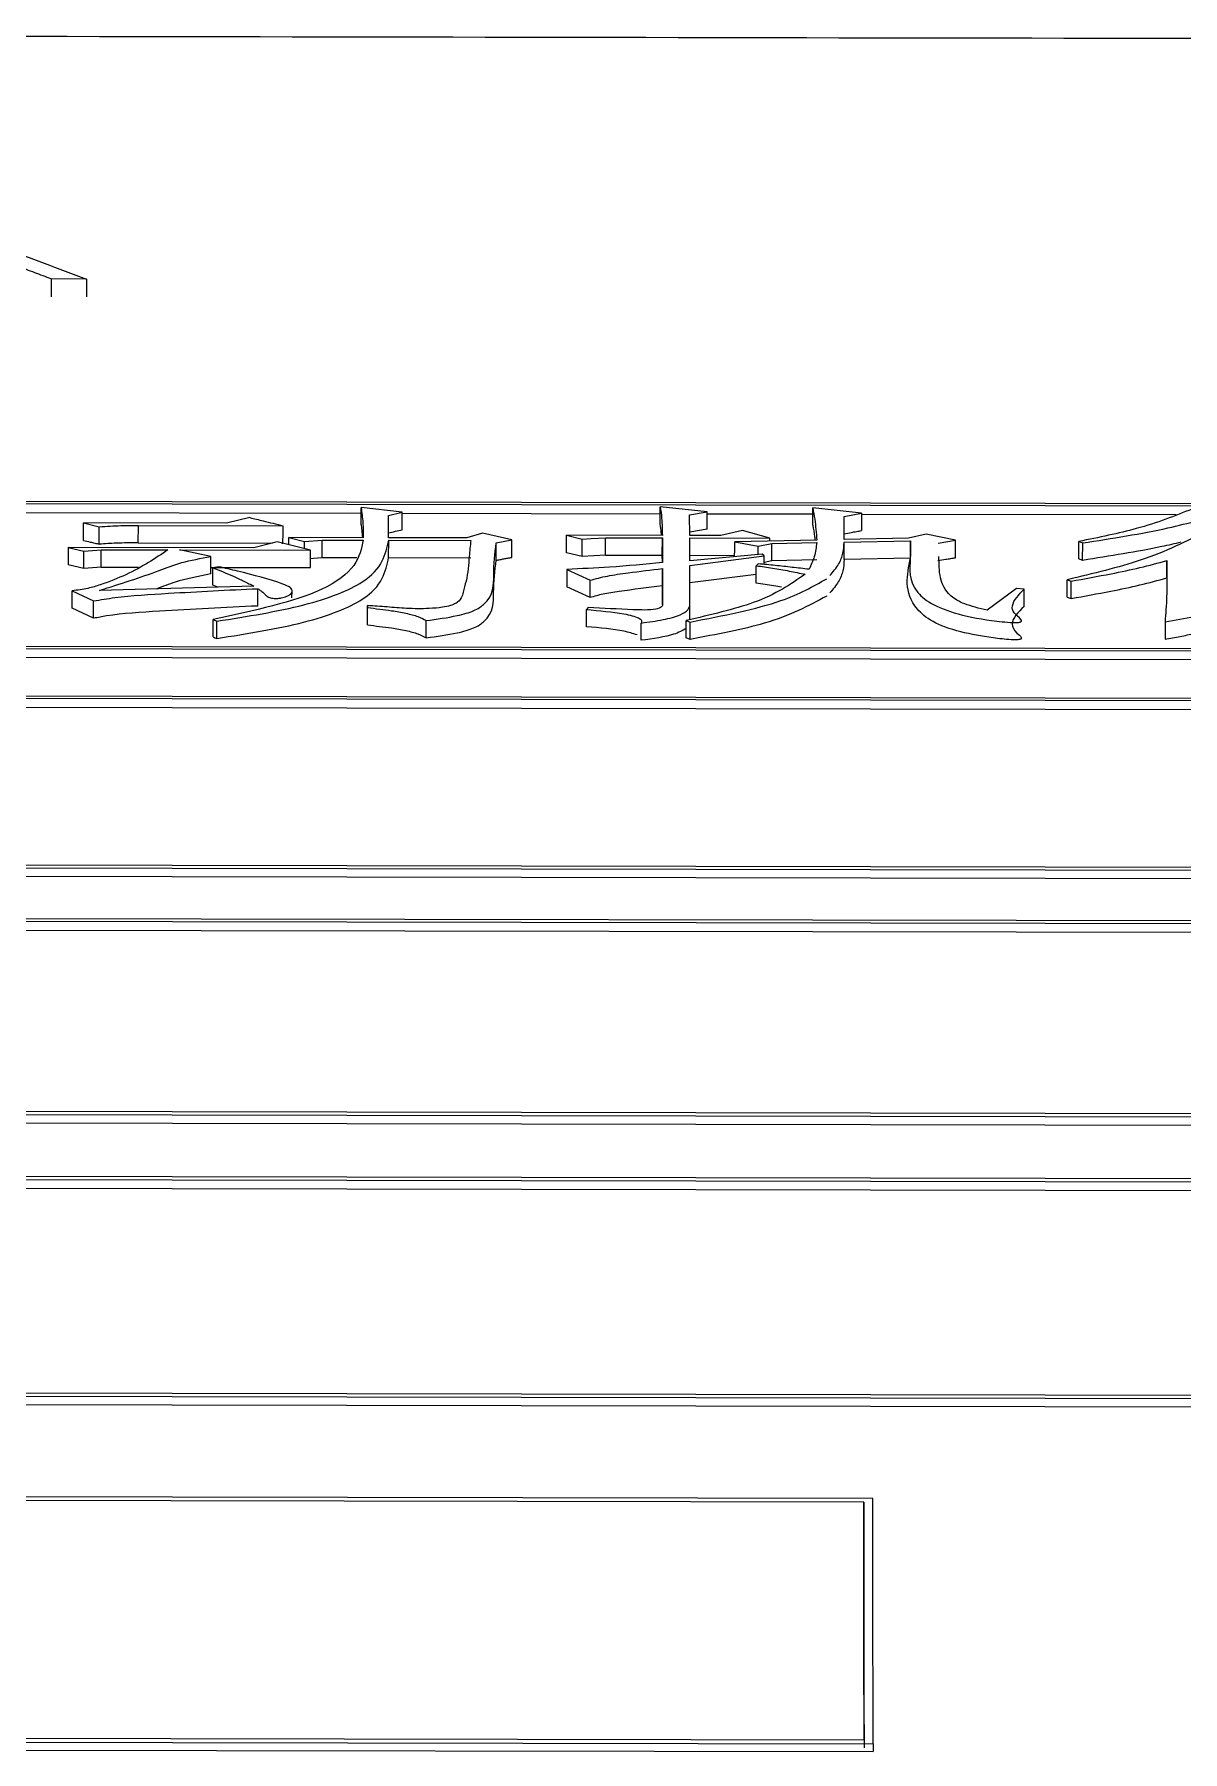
# Model space of a CAD drawing. Header units: millimetres. Extents: x 2301 to 4250, y 838 to 2217.
# Drawn here: x 2727.18 to 2733.54, y 2007.32 to 2016.83 of the extents above; entities that cross this region are included whole.
import ezdxf

# ---------------------------------------------------------------- set-up
doc = ezdxf.new("R2010")
doc.units = ezdxf.units.MM

msp = doc.modelspace()

# ---------------------------------------------------------------- linework, layer by layer
at = {"color": 7, "linetype": 'Continuous', "lineweight": 25}
for p, q in [((2727.2775, 2015.474), (2727.2773, 2015.376)), ((2727.4726, 2015.4737), (2727.2775, 2015.474)), ((2741.9088, 2014.2141), (2719.9258, 2014.2552)), ((2741.8588, 2014.2025), (2719.9759, 2014.2434)), ((2725.9636, 2014.1839), (2728.9923, 2014.1782)), ((2728.9922, 2014.1129), (2728.9924, 2014.2094)), ((2729.2197, 2014.1831), (2728.9924, 2014.2094)), ((2729.144, 2014.1651), (2729.2197, 2014.1831)), ((2729.1445, 2014.0415), (2729.144, 2014.1651)), ((2729.2196, 2014.1778), (2730.6473, 2014.1752)), ((2730.9071, 2014.1851), (2730.6474, 2014.214)), ((2730.8098, 2014.1697), (2730.9071, 2014.1851)), ((2730.8103, 2014.0543), (2730.8098, 2014.1697)), ((2730.9071, 2014.1747), (2731.4911, 2014.1736)), ((2731.4909, 2014.1108), (2731.4912, 2014.2073)), ((2731.7617, 2014.1783), (2731.4912, 2014.2073)), ((2731.6644, 2014.1603), (2731.7617, 2014.1783)), ((2731.665, 2014.0315), (2731.6644, 2014.1603)), ((2731.7617, 2014.1731), (2733.5015, 2014.1698)), ((2727.4565, 2014.0275), (2727.4567, 2014.1238)), ((2727.4567, 2014.1238), (2727.5433, 2014.1027)), ((2728.2464, 2014.1224), (2727.4567, 2014.1238)), ((2727.5431, 2014.0063), (2727.5433, 2014.1027)), ((2727.7594, 2014.0138), (2727.7596, 2014.1101)), ((2727.7596, 2014.1101), (2728.5601, 2014.1087)), ((2728.376, 2014.1535), (2728.2464, 2014.1224)), ((2728.9922, 2014.1129), (2729, 2014.0418)), ((2729.6637, 2014.0671), (2729.5772, 2014.0407)), ((2729.8261, 2014.0296), (2729.6637, 2014.0671)), ((2730.9069, 2014.0887), (2730.8103, 2014.0734)), ((2731.1023, 2014.0828), (2730.9834, 2014.054)), ((2731.2539, 2014.0402), (2731.1023, 2014.0828)), ((2732.1192, 2014.0625), (2732.0219, 2014.0388)), ((2732.2816, 2014.0277), (2732.1192, 2014.0625)), ((2727.3707, 2013.9888), (2727.4574, 2013.9671)), ((2728.3984, 2013.9869), (2727.3707, 2013.9888)), ((2727.4571, 2013.871), (2727.4574, 2013.9671)), ((2727.5545, 2013.8789), (2727.5547, 2013.975)), ((2727.5547, 2013.975), (2727.9225, 2013.9743)), ((2727.7594, 2014.0138), (2728.5025, 2014.0124)), ((2727.9874, 2013.9742), (2728.7121, 2013.9729)), ((2728.1604, 2013.9389), (2727.9874, 2013.9742)), ((2728.5281, 2014.0187), (2728.3984, 2013.9869)), ((2728.7121, 2013.9729), (2728.5281, 2014.0187)), ((2728.5537, 2014.0123), (2728.5599, 2014.0123)), ((2728.5928, 2014.0026), (2728.5929, 2014.0426)), ((2728.5929, 2014.0426), (2728.6795, 2014.0211)), ((2729.0039, 2014.0418), (2728.5929, 2014.0426)), ((2728.6794, 2013.981), (2728.6795, 2014.0211)), ((2728.6795, 2014.0211), (2728.7768, 2014.0289)), ((2728.7766, 2013.9327), (2728.7768, 2014.0289)), ((2728.7768, 2014.0289), (2729.004, 2014.0285)), ((2729.1443, 2013.932), (2729.1446, 2014.0282)), ((2729.5772, 2014.0407), (2729.1445, 2014.0415)), ((2729.1446, 2014.0282), (2729.5989, 2014.0274)), ((2729.7393, 2013.9176), (2729.7395, 2014.0138)), ((2729.7396, 2014.0138), (2729.8261, 2014.0296)), ((2730.1286, 2013.9593), (2730.1288, 2014.0556)), ((2730.1288, 2014.0556), (2730.2155, 2014.0342)), ((2730.6589, 2014.0546), (2730.1288, 2014.0556)), ((2730.2152, 2013.938), (2730.2155, 2014.0342)), ((2730.345, 2013.9457), (2730.3452, 2014.0419)), ((2730.3452, 2014.0419), (2730.6589, 2014.0413)), ((2730.6587, 2013.9451), (2730.6589, 2014.0413)), ((2730.6589, 2014.0413), (2730.6595, 2013.9044)), ((2730.9834, 2014.054), (2730.8103, 2014.0543)), ((2730.8104, 2014.0411), (2731.2539, 2014.0402)), ((2730.8109, 2013.9149), (2730.8104, 2014.0411)), ((2731.5136, 2014.0291), (2731.0593, 2014.0193)), ((2731.0593, 2014.0193), (2731.1892, 2013.995)), ((2731.1891, 2013.95), (2731.1892, 2013.995)), ((2731.1892, 2013.995), (2731.2648, 2014.0109)), ((2731.2539, 2014.0235), (2731.2539, 2014.0402)), ((2731.2648, 2014.0109), (2731.5136, 2014.0158)), ((2731.6648, 2013.922), (2731.665, 2014.0182)), ((2732.0219, 2014.0388), (2731.665, 2014.0315)), ((2731.665, 2014.0182), (2732.0328, 2014.0255)), ((2732.0326, 2013.9293), (2732.0328, 2014.0255)), ((2732.1843, 2014.0119), (2732.2816, 2014.0277)), ((2732.9629, 2013.9249), (2732.9631, 2014.0211)), ((2732.9631, 2014.0211), (2732.9848, 2014.0131)), ((2732.9846, 2013.9168), (2732.9848, 2014.013)), ((2727.4571, 2013.871), (2727.3705, 2013.8926)), ((2727.5545, 2013.8789), (2727.4571, 2013.871)), ((2727.5545, 2013.8789), (2727.7596, 2013.8785)), ((2728.1601, 2013.8428), (2728.1604, 2013.9389)), ((2728.1602, 2013.8777), (2728.7119, 2013.8767)), ((2728.2041, 2013.8817), (2728.1717, 2013.8763)), ((2728.7766, 2013.9327), (2728.9676, 2013.9323)), ((2729.1443, 2013.932), (2729.5987, 2013.9311)), ((2730.2152, 2013.938), (2730.1286, 2013.9593)), ((2730.345, 2013.9457), (2730.2152, 2013.938)), ((2730.345, 2013.9457), (2730.6587, 2013.9451)), ((2730.6589, 2013.9043), (2730.6587, 2013.9451)), ((2730.6594, 2013.7757), (2730.6596, 2013.8717)), ((2730.6596, 2013.8717), (2730.6604, 2013.6748)), ((2730.8102, 2013.9448), (2731.0591, 2013.9443)), ((2731.211, 2013.952), (2730.8109, 2013.9149)), ((2730.811, 2013.8878), (2731.2219, 2013.9412)), ((2730.8119, 2013.6717), (2730.811, 2013.8878)), ((2731.1786, 2013.791), (2731.1788, 2013.8871)), ((2731.1896, 2013.8979), (2731.1788, 2013.8871)), ((2731.2219, 2013.9412), (2731.211, 2013.952)), ((2731.2217, 2013.8946), (2731.2219, 2013.9412)), ((2731.2646, 2013.9147), (2731.2218, 2013.9057)), ((2731.5134, 2013.9196), (2731.2646, 2013.9147)), ((2732.0326, 2013.9293), (2731.6648, 2013.922)), ((2732.9845, 2013.9168), (2732.9629, 2013.9249)), ((2733.4501, 2013.8193), (2733.4503, 2013.9154)), ((2728.3992, 2013.774), (2727.5448, 2013.7506)), ((2728.2002, 2013.7686), (2728.1714, 2013.7803)), ((2730.1298, 2013.8671), (2730.1296, 2013.7711)), ((2730.1298, 2013.8671), (2730.2595, 2013.8066)), ((2730.2593, 2013.7107), (2730.2595, 2013.8066)), ((2730.6598, 2013.6727), (2730.6594, 2013.7756)), ((2731.1787, 2013.8395), (2730.8108, 2013.7917)), ((2732.8988, 2013.7139), (2732.899, 2013.8099)), ((2732.8991, 2013.8099), (2732.9207, 2013.8016)), ((2732.9205, 2013.7056), (2732.9207, 2013.8016)), ((2733.4501, 2013.8193), (2733.4504, 2013.788)), ((2727.3934, 2013.7481), (2727.5122, 2013.6921)), ((2727.512, 2013.5963), (2727.5122, 2013.6921)), ((2728.4208, 2013.6642), (2728.421, 2013.7601)), ((2728.6097, 2013.7101), (2728.6098, 2013.7456)), ((2730.2593, 2013.7107), (2730.1296, 2013.7711)), ((2732.618, 2013.7606), (2732.4562, 2013.6404)), ((2732.6613, 2013.7577), (2732.618, 2013.7606)), ((2732.6611, 2013.6619), (2732.6613, 2013.7577)), ((2733.4483, 2013.6993), (2733.4478, 2013.6808)), ((2727.512, 2013.5963), (2727.3931, 2013.6522)), ((2728.1728, 2013.5887), (2728.1944, 2013.5801)), ((2729.0268, 2013.5705), (2729.0271, 2013.6663)), ((2729.0269, 2013.5595), (2729.0271, 2013.6553)), ((2729.0271, 2013.6663), (2729.0271, 2013.6553)), ((2729.3518, 2013.4879), (2729.352, 2013.5835)), ((2730.2384, 2013.5488), (2730.2387, 2013.6445)), ((2730.2494, 2013.6558), (2730.2387, 2013.6445)), ((2730.7903, 2013.4882), (2730.7906, 2013.5838)), ((2730.7906, 2013.5838), (2730.8122, 2013.5752)), ((2730.8117, 2013.5895), (2730.8119, 2013.6717)), ((2733.4408, 2013.576), (2733.603, 2013.607)), ((2728.1942, 2013.4845), (2728.1944, 2013.5801)), ((2729.0269, 2013.5595), (2729.0268, 2013.5705)), ((2733.4408, 2013.576), (2733.4406, 2013.4804)), ((2719.929, 2013.3938), (2741.9119, 2013.3527)), ((2719.9291, 2013.4423), (2741.9121, 2013.4012)), ((2719.9791, 2013.4556), (2741.862, 2013.4147)), ((2730.812, 2013.4796), (2730.7903, 2013.4882)), ((2741.863, 2013.1381), (2719.8801, 2013.1792)), ((2719.93, 2013.1176), (2741.8129, 2013.0768)), ((2741.813, 2013.1243), (2719.9301, 2013.1652)), ((2719.8829, 2012.1815), (2741.8658, 2012.1405)), ((2719.883, 2012.2287), (2741.866, 2012.1877)), ((2719.933, 2012.2441), (2741.8159, 2012.2033)), ((2741.9167, 2011.9059), (2719.9338, 2011.9468)), ((2719.9837, 2011.884), (2741.8667, 2011.8432)), ((2741.8668, 2011.89), (2719.9838, 2011.9308)), ((2719.9364, 2010.8633), (2741.9194, 2010.8224)), ((2719.9864, 2010.8808), (2741.8693, 2010.84)), ((2719.9363, 2010.8172), (2741.9193, 2010.7762)), ((2741.8701, 2010.4792), (2719.8872, 2010.5201)), ((2719.9371, 2010.4562), (2741.82, 2010.4154)), ((2741.8202, 2010.4613), (2719.9372, 2010.502)), ((2719.9394, 2009.3234), (2741.8224, 2009.2827)), ((2719.8893, 2009.259), (2741.8723, 2009.2181)), ((2719.8895, 2009.3039), (2741.8724, 2009.263)), ((2731.8232, 2008.7245), (2719.8404, 2008.7468)), ((2731.7732, 2008.7043), (2719.8904, 2008.7264)), ((2731.7732, 2008.7043), (2731.7731, 2008.6596)), ((2719.8923, 2007.4113), (2731.7751, 2007.3892)), ((2719.8422, 2007.3463), (2731.825, 2007.3241)), ((2719.8423, 2007.3896), (2731.8251, 2007.3673)), ((2731.8251, 2007.3673), (2731.825, 2007.3241))]:
    msp.add_line(p, q, dxfattribs=at)
at = {"color": 7, "linetype": 'Continuous', "lineweight": 25, "flags": 128}
for points in [[(2727.4726, 2015.4737), (2727.4725, 2015.4187), (2727.4724, 2015.3756)], [(2729.2194, 2014.0867), (2729.2196, 2014.1407), (2729.2197, 2014.1831)], [(2730.6472, 2014.1175), (2730.6473, 2014.1716), (2730.6474, 2014.214)], [(2730.9069, 2014.0887), (2730.907, 2014.1427), (2730.9071, 2014.1851)], [(2731.7617, 2014.1783), (2731.7616, 2014.1243), (2731.7615, 2014.0819)], [(2728.5599, 2014.0123), (2728.56, 2014.0663), (2728.5601, 2014.1087)], [(2727.3707, 2013.9888), (2727.3706, 2013.9349), (2727.3705, 2013.8926)], [(2727.4574, 2013.9671), (2727.506, 2013.9711), (2727.5547, 2013.975)], [(2728.7119, 2013.8767), (2728.712, 2013.9305), (2728.7121, 2013.9729)], [(2729.8258, 2013.9334), (2729.826, 2013.9873), (2729.8261, 2014.0296)], [(2730.2155, 2014.0342), (2730.2642, 2014.0371), (2730.3047, 2014.0395), (2730.3452, 2014.0419)], [(2731.0591, 2013.9379), (2731.0592, 2013.977), (2731.0593, 2014.0193)], [(2731.2646, 2013.9147), (2731.2647, 2013.9686), (2731.2648, 2014.0109)], [(2732.2814, 2013.9314), (2732.2815, 2013.9853), (2732.2816, 2014.0277)], [(2728.1714, 2013.7803), (2728.1716, 2013.8341), (2728.1717, 2013.8763)], [(2728.712, 2013.9275), (2728.7279, 2013.9288), (2728.7766, 2013.9327)], [(2727.3931, 2013.6522), (2727.3932, 2013.6764), (2727.3932, 2013.7006), (2727.3934, 2013.7481)], [(2732.8988, 2013.7139), (2732.9042, 2013.7119), (2732.9097, 2013.7098), (2732.9151, 2013.7077), (2732.9205, 2013.7056)], [(2728.1726, 2013.493), (2728.1726, 2013.5279), (2728.1727, 2013.5583), (2728.1728, 2013.5887)], [(2728.1726, 2013.493), (2728.178, 2013.4909), (2728.1834, 2013.4887), (2728.1942, 2013.4845)], [(2730.5416, 2013.4744), (2730.5417, 2013.5026), (2730.5417, 2013.5309), (2730.5418, 2013.57)], [(2730.812, 2013.4796), (2730.8121, 2013.5145), (2730.8121, 2013.5448), (2730.8122, 2013.5752)]]:
    msp.add_lwpolyline(points, dxfattribs=at)
at = {"color": 7, "linetype": 'Continuous', "lineweight": 25}
for points, knots in [([(2743.095, 2016.7879), (2741.054, 2016.7915), (2735.2258, 2016.8018), (2727.8751, 2016.8137), (2722.578, 2016.8248), (2721.0735, 2016.8279)], [0, 0, 0, 0, 0.278431, 0.79507, 1, 1, 1, 1]), ([(2726.5471, 2015.8051), (2726.5775, 2015.7949), (2726.7293, 2015.7437), (2726.9594, 2015.6633), (2727.2376, 2015.5624), (2727.3943, 2015.5032), (2727.4726, 2015.4737)], [0, 0, 0, 0, 0.098424, 0.492121, 0.746057, 1, 1, 1, 1]), ([(2727.2775, 2015.474), (2727.2471, 2015.4855), (2727.1864, 2015.5086), (2727.0876, 2015.5456), (2727.0192, 2015.5708), (2726.981, 2015.5848)], [0, 0, 0, 0, 0.30712, 0.614241, 1, 1, 1, 1]), ([(2728.9924, 2014.2094), (2728.996, 2014.1815), (2729.0015, 2014.1399), (2729.0036, 2014.0838), (2729.0038, 2014.0558), (2729.0039, 2014.0418)], [0, 0, 0, 0, 0.504421, 0.752199, 1, 1, 1, 1]), ([(2730.6474, 2014.214), (2730.6503, 2014.1927), (2730.6554, 2014.1557), (2730.658, 2014.1025), (2730.6586, 2014.0706), (2730.6589, 2014.0546)], [0, 0, 0, 0, 0.406202, 0.703085, 1, 1, 1, 1]), ([(2731.4912, 2014.2073), (2731.4949, 2014.1865), (2731.5022, 2014.1468), (2731.5089, 2014.0874), (2731.512, 2014.0485), (2731.5136, 2014.0291)], [0, 0, 0, 0, 0.353991, 0.676979, 1, 1, 1, 1]), ([(2733.5897, 2014.2008), (2733.4946, 2014.1628), (2733.3225, 2014.0942), (2733.0742, 2014.0437), (2732.9631, 2014.0211)], [0, 0, 0, 0, 0.5527905, 1, 1, 1, 1]), ([(2732.9848, 2014.013), (2733.0658, 2014.0259), (2733.2279, 2014.0516), (2733.4473, 2014.0917), (2733.5932, 2014.1306), (2733.7126, 2014.1521), (2733.7777, 2014.1551), (2733.806, 2014.1564)], [0, 0, 0, 0, 0.285278, 0.570817, 0.801554, 0.913771, 1, 1, 1, 1]), ([(2727.5433, 2014.1027), (2727.5831, 2014.1052), (2727.6542, 2014.1098), (2727.7274, 2014.11), (2727.7596, 2014.1101)], [0, 0, 0, 0, 0.558835, 1, 1, 1, 1]), ([(2728.376, 2014.1535), (2728.4008, 2014.1475), (2728.4438, 2014.137), (2728.5052, 2014.1221), (2728.5418, 2014.1131), (2728.5601, 2014.1087)], [0, 0, 0, 0, 0.403163, 0.701581, 1, 1, 1, 1]), ([(2729.1438, 2014.0686), (2729.1564, 2014.0717), (2729.1816, 2014.0777), (2729.2068, 2014.0837), (2729.2194, 2014.0867)], [0, 0, 0, 0, 0.4999993, 1, 1, 1, 1]), ([(2730.6544, 2014.0546), (2730.6541, 2014.0599), (2730.6526, 2014.081), (2730.6495, 2014.1019), (2730.6472, 2014.1175)], [0, 0, 0, 0, 0.250223, 1, 1, 1, 1]), ([(2731.4909, 2014.1108), (2731.4948, 2014.0903), (2731.5, 2014.0632), (2731.5031, 2014.0356), (2731.5039, 2014.0289)], [0, 0, 0, 0, 0.756506, 1, 1, 1, 1]), ([(2731.6642, 2014.0639), (2731.6778, 2014.0665), (2731.7009, 2014.0707), (2731.7333, 2014.0767), (2731.7521, 2014.0802), (2731.7615, 2014.0819)], [0, 0, 0, 0, 0.420135, 0.710067, 1, 1, 1, 1]), ([(2733.666, 2014.0781), (2733.5578, 2014.0218), (2733.3626, 2013.9203), (2733.042, 2013.844), (2732.899, 2013.8099)], [0, 0, 0, 0, 0.553842, 1, 1, 1, 1]), ([(2727.9225, 2013.9743), (2727.8531, 2013.9276), (2727.7528, 2013.86), (2727.5822, 2013.7919), (2727.4831, 2013.7604), (2727.4235, 2013.7522), (2727.3934, 2013.7481)], [0, 0, 0, 0, 0.552978, 0.800501, 0.899342, 1, 1, 1, 1]), ([(2727.4565, 2014.0275), (2727.4689, 2014.0245), (2727.4895, 2014.0194), (2727.5184, 2014.0124), (2727.5349, 2014.0084), (2727.5431, 2014.0063)], [0, 0, 0, 0, 0.4286111, 0.714305, 1, 1, 1, 1]), ([(2727.7594, 2014.0138), (2727.7183, 2014.0136), (2727.6451, 2014.0132), (2727.5742, 2014.0084), (2727.5431, 2014.0063)], [0, 0, 0, 0, 0.561086, 1, 1, 1, 1]), ([(2729.004, 2014.0285), (2728.9944, 2013.9821), (2728.9753, 2013.8891), (2728.7647, 2013.7192), (2728.3991, 2013.6386), (2728.1728, 2013.5887)], [0, 0, 0, 0, 0.274438, 0.550747, 1, 1, 1, 1]), ([(2728.1944, 2013.5801), (2728.363, 2013.6071), (2728.6936, 2013.6599), (2729.0995, 2013.8183), (2729.1276, 2013.9491), (2729.1446, 2014.0282)], [0, 0, 0, 0, 0.291315, 0.571379, 1, 1, 1, 1]), ([(2729.5989, 2014.0274), (2729.5959, 2013.998), (2729.5883, 2013.9237), (2729.5822, 2013.8271), (2729.555, 2013.7406), (2729.5464, 2013.6924), (2729.4887, 2013.6654), (2729.4371, 2013.655), (2729.3539, 2013.6483), (2729.2471, 2013.649), (2729.1362, 2013.6595), (2729.0634, 2013.664), (2729.0271, 2013.6663)], [0, 0, 0, 0, 0.1811253, 0.4576889, 0.5792563, 0.7012124, 0.7313739, 0.7616486, 0.8049629, 0.874972, 0.9375719, 1, 1, 1, 1]), ([(2729.352, 2013.5835), (2729.4116, 2013.5917), (2729.5109, 2013.6053), (2729.6228, 2013.6371), (2729.7301, 2013.7131), (2729.7207, 2013.8441), (2729.733, 2013.9553), (2729.7395, 2014.0138)], [0, 0, 0, 0, 0.117175, 0.195607, 0.273983, 0.617816, 1, 1, 1, 1]), ([(2731.5136, 2014.0158), (2731.5119, 2014.0028), (2731.5084, 2013.9767), (2731.4992, 2013.9272), (2731.482, 2013.8907), (2731.471, 2013.8674)], [0, 0, 0, 0, 0.265329, 0.530676, 1, 1, 1, 1]), ([(2731.586, 2013.8329), (2731.6038, 2013.854), (2731.6385, 2013.8952), (2731.6614, 2013.9574), (2731.6638, 2013.9979), (2731.665, 2014.0182)], [0, 0, 0, 0, 0.343365, 0.670574, 1, 1, 1, 1]), ([(2732.0328, 2014.0255), (2732.0326, 2013.9943), (2732.0319, 2013.9006), (2732.0159, 2013.7783), (2732.1493, 2013.6693), (2732.3099, 2013.6106), (2732.4779, 2013.5829), (2732.5853, 2013.573), (2732.6167, 2013.5725), (2732.6306, 2013.5736), (2732.6387, 2013.575), (2732.6441, 2013.5775), (2732.6472, 2013.5823), (2732.6377, 2013.5991), (2732.5969, 2013.6255), (2732.59, 2013.6843), (2732.6316, 2013.7272), (2732.6613, 2013.7577)], [0, 0, 0, 0, 0.135327, 0.406325, 0.505863, 0.604599, 0.704193, 0.727758, 0.736924, 0.740734, 0.744584, 0.747978, 0.752269, 0.763986, 0.816092, 0.868751, 1, 1, 1, 1]), ([(2733.5283, 2014.017), (2733.4934, 2014.0087), (2733.3937, 2013.9852), (2733.2096, 2013.9524), (2733.0597, 2013.9287), (2732.9846, 2013.9168)], [0, 0, 0, 0, 0.211637, 0.60451, 1, 1, 1, 1]), ([(2727.5447, 2013.7506), (2727.6582, 2013.7865), (2727.8162, 2013.8365), (2727.9928, 2013.9067), (2728.1042, 2013.9281), (2728.1604, 2013.9389)], [0, 0, 0, 0, 0.558592, 0.777619, 1, 1, 1, 1]), ([(2728.1717, 2013.8763), (2728.2105, 2013.8606), (2728.2705, 2013.8363), (2728.344, 2013.8017), (2728.3808, 2013.7833), (2728.3992, 2013.774)], [0, 0, 0, 0, 0.47738, 0.738597, 1, 1, 1, 1]), ([(2728.1942, 2013.4845), (2728.3627, 2013.5114), (2728.6933, 2013.5641), (2729.0992, 2013.7223), (2729.1273, 2013.853), (2729.1443, 2013.932)], [0, 0, 0, 0, 0.291461, 0.571537, 1, 1, 1, 1]), ([(2728.421, 2013.7601), (2728.4268, 2013.7559), (2728.439, 2013.747), (2728.4575, 2013.7346), (2728.4642, 2013.7219), (2728.4789, 2013.7133), (2728.4959, 2013.7082), (2728.5086, 2013.7061), (2728.5214, 2013.7056), (2728.5356, 2013.7065), (2728.5573, 2013.7102), (2728.5835, 2013.7181), (2728.6082, 2013.7319), (2728.6124, 2013.749), (2728.602, 2013.7687), (2728.5052, 2013.8079), (2728.3639, 2013.8438), (2728.2387, 2013.8735), (2728.2041, 2013.8817)], [0, 0, 0, 0, 0.045749, 0.095482, 0.134462, 0.173995, 0.189093, 0.204332, 0.214834, 0.225309, 0.245321, 0.286806, 0.333021, 0.398218, 0.456081, 0.530646, 0.870563, 1, 1, 1, 1]), ([(2729.3518, 2013.4879), (2729.4113, 2013.496), (2729.5106, 2013.5096), (2729.6225, 2013.5414), (2729.7295, 2013.617), (2729.7204, 2013.7478), (2729.7328, 2013.8589), (2729.7393, 2013.9176)], [0, 0, 0, 0, 0.117239, 0.19568, 0.274068, 0.616159, 1, 1, 1, 1]), ([(2729.7393, 2013.9176), (2729.7466, 2013.9189), (2729.761, 2013.9215), (2729.7826, 2013.9255), (2729.8042, 2013.9294), (2729.8186, 2013.9321), (2729.8258, 2013.9334)], [0, 0, 0, 0, 0.25, 0.5, 0.749999, 1, 1, 1, 1]), ([(2730.6595, 2013.9044), (2730.5629, 2013.8951), (2730.3902, 2013.8784), (2730.2094, 2013.8706), (2730.1298, 2013.8671)], [0, 0, 0, 0, 0.559472, 1, 1, 1, 1]), ([(2730.2595, 2013.8066), (2730.2899, 2013.815), (2730.3518, 2013.8321), (2730.4933, 2013.8512), (2730.5964, 2013.8639), (2730.6596, 2013.8717)], [0, 0, 0, 0, 0.273032, 0.55439, 1, 1, 1, 1]), ([(2731.1788, 2013.8871), (2731.2089, 2013.8827), (2731.2712, 2013.8738), (2731.3613, 2013.858), (2731.42, 2013.8461), (2731.4494, 2013.8401)], [0, 0, 0, 0, 0.318997, 0.658815, 1, 1, 1, 1]), ([(2731.471, 2013.8674), (2731.4397, 2013.871), (2731.3776, 2013.8783), (2731.2837, 2013.8883), (2731.221, 2013.8947), (2731.1896, 2013.8979)], [0, 0, 0, 0, 0.335824, 0.667868, 1, 1, 1, 1]), ([(2731.6648, 2013.922), (2731.6636, 2013.901), (2731.6612, 2013.8598), (2731.6363, 2013.7977), (2731.6032, 2013.7572), (2731.5866, 2013.7369)], [0, 0, 0, 0, 0.34042, 0.66882, 1, 1, 1, 1]), ([(2732.6611, 2013.6619), (2732.6279, 2013.6298), (2732.578, 2013.5816), (2732.6078, 2013.5223), (2732.6432, 2013.4967), (2732.6465, 2013.4852), (2732.6433, 2013.4815), (2732.6384, 2013.4794), (2732.6304, 2013.4779), (2732.614, 2013.4767), (2732.5641, 2013.4783), (2732.4564, 2013.4914), (2732.2922, 2013.52), (2732.1419, 2013.5767), (2731.9869, 2013.717), (2732.0123, 2013.8351), (2732.0326, 2013.9293)], [0, 0, 0, 0, 0.136892, 0.206087, 0.239991, 0.248521, 0.251978, 0.255475, 0.258432, 0.263211, 0.275087, 0.31687, 0.399945, 0.498304, 0.599994, 1, 1, 1, 1]), ([(2732.1841, 2013.9157), (2732.1984, 2013.918), (2732.2217, 2013.9218), (2732.2541, 2013.927), (2732.2723, 2013.93), (2732.2814, 2013.9314)], [0, 0, 0, 0, 0.4398242, 0.7199116, 1, 1, 1, 1]), ([(2732.4562, 2013.6404), (2732.4115, 2013.6515), (2732.3233, 2013.6733), (2732.2256, 2013.7364), (2732.1896, 2013.8273), (2732.1897, 2013.8995), (2732.1897, 2013.9387)], [0, 0, 0, 0, 0.153677, 0.303378, 0.62182, 1, 1, 1, 1]), ([(2732.9207, 2013.8016), (2732.9953, 2013.815), (2733.1263, 2013.8387), (2733.3051, 2013.8762), (2733.4018, 2013.9023), (2733.4503, 2013.9154)], [0, 0, 0, 0, 0.396377, 0.697042, 1, 1, 1, 1]), ([(2733.4503, 2013.9154), (2733.4505, 2013.8949), (2733.4512, 2013.8293), (2733.451, 2013.7169), (2733.4442, 2013.623), (2733.4408, 2013.576)], [0, 0, 0, 0, 0.185877, 0.592895, 1, 1, 1, 1]), ([(2728.1601, 2013.8428), (2728.0908, 2013.8285), (2727.9762, 2013.8048), (2727.8941, 2013.7722), (2727.8616, 2013.7593)], [0, 0, 0, 0, 0.604836, 1, 1, 1, 1]), ([(2730.6594, 2013.7757), (2730.5792, 2013.7657), (2730.4678, 2013.7518), (2730.3281, 2013.7316), (2730.282, 2013.7176), (2730.2593, 2013.7107)], [0, 0, 0, 0, 0.565936, 0.786556, 1, 1, 1, 1]), ([(2731.4494, 2013.8401), (2731.3692, 2013.7846), (2731.224, 2013.684), (2730.9247, 2013.6148), (2730.7906, 2013.5838)], [0, 0, 0, 0, 0.552065, 1, 1, 1, 1]), ([(2730.8122, 2013.5752), (2730.996, 2013.6111), (2731.3198, 2013.6744), (2731.4934, 2013.7726), (2731.5685, 2013.8151)], [0, 0, 0, 0, 0.567325, 1, 1, 1, 1]), ([(2731.3191, 2013.7689), (2731.3044, 2013.7715), (2731.2591, 2013.7796), (2731.2111, 2013.7864), (2731.1786, 2013.791)], [0, 0, 0, 0, 0.322585, 1, 1, 1, 1]), ([(2732.9205, 2013.7056), (2732.9943, 2013.7189), (2733.125, 2013.7425), (2733.304, 2013.78), (2733.4012, 2013.8062), (2733.4501, 2013.8193)], [0, 0, 0, 0, 0.392641, 0.695159, 1, 1, 1, 1]), ([(2727.5122, 2013.6921), (2727.5505, 2013.6987), (2727.6775, 2013.7205), (2727.9086, 2013.7333), (2728.1725, 2013.749), (2728.3381, 2013.7564), (2728.421, 2013.7601)], [0, 0, 0, 0, 0.141538, 0.46861, 0.734143, 1, 1, 1, 1]), ([(2731.5683, 2013.7192), (2731.4678, 2013.6653), (2731.2854, 2013.5677), (2730.9586, 2013.5069), (2730.812, 2013.4796)], [0, 0, 0, 0, 0.551235, 1, 1, 1, 1]), ([(2728.4208, 2013.6642), (2728.3294, 2013.6601), (2728.1467, 2013.6519), (2727.8679, 2013.6348), (2727.6445, 2013.6214), (2727.5355, 2013.6007), (2727.512, 2013.5963)], [0, 0, 0, 0, 0.2929305, 0.5858933, 0.9105488, 1, 1, 1, 1]), ([(2729.0271, 2013.6553), (2729.0725, 2013.6501), (2729.1468, 2013.6416), (2729.24, 2013.6245), (2729.311, 2013.6072), (2729.3384, 2013.5914), (2729.3519, 2013.5836)], [0, 0, 0, 0, 0.347969, 0.570232, 0.788278, 1, 1, 1, 1]), ([(2730.2387, 2013.6445), (2730.3105, 2013.6383), (2730.4183, 2013.6291), (2730.521, 2013.6042), (2730.5471, 2013.5844), (2730.5436, 2013.5748), (2730.5418, 2013.57)], [0, 0, 0, 0, 0.514844, 0.772377, 0.886812, 1, 1, 1, 1]), ([(2730.6607, 2013.6748), (2730.6603, 2013.6695), (2730.6596, 2013.659), (2730.6244, 2013.644), (2730.5597, 2013.6412), (2730.4357, 2013.6461), (2730.3317, 2013.6515), (2730.2494, 2013.6558)], [0, 0, 0, 0, 0.1114431, 0.2238093, 0.3523203, 0.4874731, 1, 1, 1, 1]), ([(2730.5418, 2013.57), (2730.5838, 2013.5755), (2730.6665, 2013.5864), (2730.7568, 2013.6125), (2730.8055, 2013.6424), (2730.8098, 2013.662), (2730.8119, 2013.6717)], [0, 0, 0, 0, 0.29085, 0.572683, 0.787736, 1, 1, 1, 1]), ([(2729.0269, 2013.5595), (2729.0722, 2013.5543), (2729.1465, 2013.5459), (2729.2397, 2013.5288), (2729.3107, 2013.5115), (2729.3381, 2013.4957), (2729.3516, 2013.488)], [0, 0, 0, 0, 0.3480663, 0.5703559, 0.7883788, 1, 1, 1, 1]), ([(2730.5192, 2013.5042), (2730.4958, 2013.5116), (2730.4213, 2013.5351), (2730.3129, 2013.5432), (2730.2384, 2013.5488)], [0, 0, 0, 0, 0.312978, 1, 1, 1, 1]), ([(2730.7905, 2013.5395), (2730.77, 2013.5281), (2730.716, 2013.4981), (2730.6084, 2013.4835), (2730.5416, 2013.4744)], [0, 0, 0, 0, 0.378518, 1, 1, 1, 1]), ([(2733.4406, 2013.4804), (2733.4545, 2013.483), (2733.4822, 2013.4883), (2733.5363, 2013.4987), (2733.5764, 2013.5063), (2733.6027, 2013.5113)], [0, 0, 0, 0, 0.2568416, 0.5136831, 1, 1, 1, 1]), ([(2731.7731, 2008.6596), (2731.7735, 2008.4205), (2731.7741, 2007.9935), (2731.7747, 2007.5434), (2731.7749, 2007.3454)], [0, 0, 0, 0, 0.559998, 1, 1, 1, 1]), ([(2731.7751, 2007.3892), (2731.7749, 2007.5288), (2731.7745, 2007.808), (2731.7739, 2008.2476), (2731.7735, 2008.542), (2731.7732, 2008.7043)], [0, 0, 0, 0, 0.30968, 0.619361, 1, 1, 1, 1]), ([(2731.8251, 2007.3673), (2731.8249, 2007.5071), (2731.8246, 2007.7866), (2731.8239, 2008.2408), (2731.8235, 2008.5486), (2731.8232, 2008.7245)], [0, 0, 0, 0, 0.300085, 0.600171, 1, 1, 1, 1])]:
    msp.add_open_spline(points, degree=3, knots=knots, dxfattribs=at)

doc.saveas('drawing.dxf')
